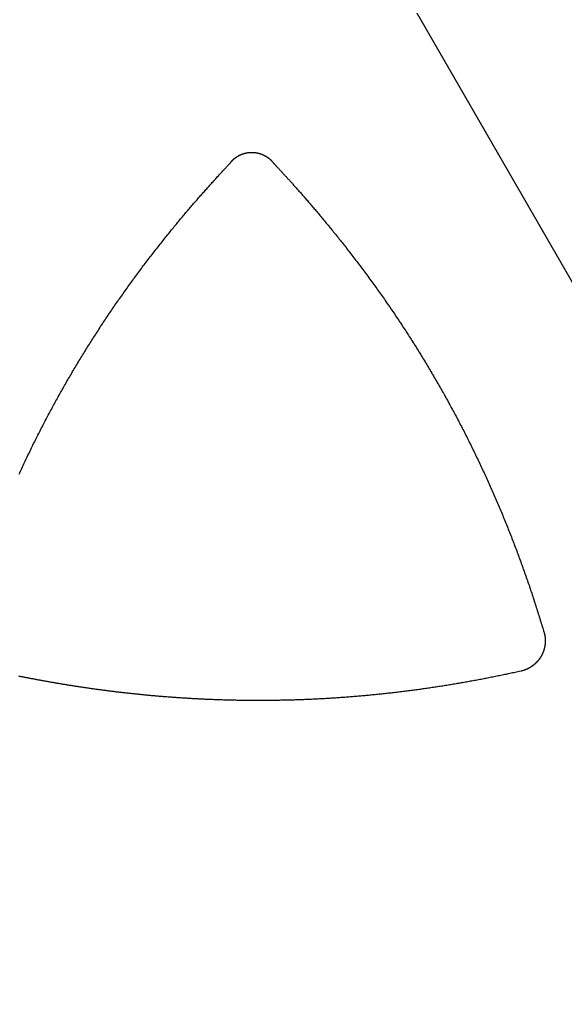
# Model space of a CAD drawing. Extents: x -3 to 136, y 0 to 121.
# Drawn here: x 93.08 to 109.35, y 29.01 to 58.02 of the extents above; entities that cross this region are included whole.
import ezdxf

# ---------------------------------------------------------------- set-up
doc = ezdxf.new("R2010")
doc.units = 0
doc.layers.get('0').update_dxf_attribs({"linetype": 'CONTINUOUS'})

msp = doc.modelspace()

# ---------------------------------------------------------------- linework, layer by layer
msp.add_lwpolyline([(69.26408, 119.9689, 0.57735027), (64.06792, 119.9689), (-2.59808, 4.5, 0.57735027), (0, 0), (133.332, 0, 0.57735027), (135.93008, 4.5)], format="xyb", close=True)
for points in [[(99.386, 53.783, 0), (99.3884, 53.7857, 0), (99.3907, 53.7885, 0), (99.3931, 53.7913, 0), (99.3955, 53.794, 0), (99.3979, 53.7967, 0), (99.4003, 53.7995, 0), (99.4027, 53.8022, 0), (99.4051, 53.8049, 0), (99.4076, 53.8076, 0), (99.41, 53.8102, 0), (99.4125, 53.8129, 0), (99.415, 53.8155, 0), (99.4175, 53.8182, 0), (99.42, 53.8208, 0), (99.4225, 53.8234, 0), (99.425, 53.826, 0), (99.4276, 53.8286, 0), (99.4301, 53.8312, 0), (99.4327, 53.8337, 0), (99.4353, 53.8363, 0), (99.4379, 53.8388, 0), (99.4405, 53.8413, 0), (99.4431, 53.8438, 0), (99.4458, 53.8463, 0), (99.4484, 53.8488, 0), (99.4511, 53.8513, 0), (99.4537, 53.8538, 0), (99.4564, 53.8562, 0), (99.4591, 53.8586, 0), (99.4618, 53.8611, 0), (99.4645, 53.8635, 0), (99.4672, 53.8659, 0), (99.47, 53.8682, 0), (99.4727, 53.8706, 0), (99.4755, 53.873, 0), (99.4783, 53.8753, 0), (99.481, 53.8776, 0), (99.4838, 53.8799, 0), (99.4866, 53.8823, 0), (99.4895, 53.8845, 0), (99.4923, 53.8868, 0), (99.4951, 53.8891, 0), (99.498, 53.8913, 0), (99.5008, 53.8936, 0), (99.5037, 53.8958, 0), (99.5066, 53.898, 0), (99.5095, 53.9002, 0), (99.5124, 53.9024, 0), (99.5153, 53.9046, 0), (99.5182, 53.9067, 0), (99.5212, 53.9089, 0), (99.5241, 53.911, 0), (99.5271, 53.9131, 0), (99.53, 53.9152, 0), (99.533, 53.9173, 0), (99.536, 53.9194, 0), (99.539, 53.9214, 0), (99.542, 53.9235, 0), (99.545, 53.9255, 0), (99.548, 53.9275, 0), (99.551, 53.9295, 0), (99.5541, 53.9315, 0), (99.5571, 53.9335, 0), (99.5602, 53.9355, 0), (99.5633, 53.9374, 0), (99.5664, 53.9393, 0), (99.5694, 53.9413, 0), (99.5725, 53.9432, 0), (99.5756, 53.9451, 0), (99.5788, 53.9469, 0), (99.5819, 53.9488, 0), (99.585, 53.9507, 0), (99.5881, 53.9525, 0), (99.5913, 53.9543, 0), (99.5944, 53.9561, 0), (99.5976, 53.9579, 0), (99.6008, 53.9597, 0), (99.604, 53.9614, 0), (99.6071, 53.9632, 0), (99.6103, 53.9649, 0), (99.6135, 53.9666, 0), (99.6167, 53.9683, 0), (99.62, 53.97, 0), (99.6232, 53.9717, 0), (99.6264, 53.9733, 0), (99.6297, 53.975, 0), (99.6329, 53.9766, 0), (99.6362, 53.9782, 0), (99.6394, 53.9798, 0), (99.6427, 53.9814, 0), (99.646, 53.983, 0), (99.6492, 53.9845, 0), (99.6525, 53.9861, 0), (99.6558, 53.9876, 0), (99.6591, 53.9891, 0), (99.6624, 53.9906, 0), (99.6658, 53.9921, 0), (99.6691, 53.9935, 0), (99.6724, 53.995, 0), (99.6758, 53.9964, 0), (99.6791, 53.9978, 0), (99.6824, 53.9993, 0), (99.6858, 54.0006, 0), (99.6892, 54.002, 0), (99.6925, 54.0034, 0), (99.6959, 54.0047, 0), (99.6993, 54.0061, 0), (99.7027, 54.0074, 0), (99.7061, 54.0087, 0), (99.7095, 54.0099, 0), (99.7129, 54.0112, 0), (99.7163, 54.0125, 0), (99.7197, 54.0137, 0), (99.7231, 54.0149, 0), (99.7266, 54.0161, 0), (99.73, 54.0173, 0), (99.7334, 54.0185, 0), (99.7369, 54.0197, 0), (99.7403, 54.0208, 0), (99.7438, 54.022, 0), (99.7472, 54.0231, 0), (99.7507, 54.0242, 0), (99.7542, 54.0253, 0), (99.7577, 54.0263, 0), (99.7611, 54.0274, 0), (99.7646, 54.0284, 0), (99.7681, 54.0294, 0), (99.7716, 54.0305, 0), (99.7751, 54.0315, 0), (99.7786, 54.0324, 0), (99.7821, 54.0334, 0), (99.7856, 54.0343, 0), (99.7892, 54.0353, 0), (99.7927, 54.0362, 0), (99.7962, 54.0371, 0), (99.7997, 54.038, 0), (99.8033, 54.0388, 0), (99.8068, 54.0397, 0), (99.8103, 54.0405, 0), (99.8139, 54.0413, 0), (99.8174, 54.0421, 0), (99.821, 54.0429, 0), (99.8245, 54.0437, 0), (99.8281, 54.0445, 0), (99.8316, 54.0452, 0), (99.8352, 54.0459, 0), (99.8387, 54.0466, 0), (99.8423, 54.0473, 0), (99.8459, 54.048, 0), (99.8494, 54.0487, 0), (99.853, 54.0493, 0), (99.8566, 54.05, 0), (99.8602, 54.0506, 0), (99.8637, 54.0512, 0), (99.8673, 54.0518, 0), (99.8709, 54.0523, 0), (99.8745, 54.0529, 0), (99.8781, 54.0534, 0), (99.8817, 54.0539, 0), (99.8853, 54.0544, 0), (99.8889, 54.0549, 0), (99.8925, 54.0554, 0), (99.8961, 54.0559, 0), (99.8997, 54.0563, 0), (99.9033, 54.0567, 0), (99.9069, 54.0571, 0), (99.9105, 54.0575, 0), (99.9141, 54.0579, 0), (99.9177, 54.0583, 0), (99.9213, 54.0586, 0), (99.9249, 54.059, 0), (99.9286, 54.0593, 0), (99.9322, 54.0596, 0), (99.9358, 54.0599, 0), (99.9394, 54.0601, 0), (99.943, 54.0604, 0), (99.9466, 54.0606, 0), (99.9503, 54.0608, 0), (99.9539, 54.061, 0), (99.9575, 54.0612, 0), (99.9611, 54.0614, 0), (99.9648, 54.0616, 0), (99.9684, 54.0617, 0), (99.972, 54.0618, 0), (99.9757, 54.0619, 0), (99.9793, 54.062, 0), (99.9829, 54.0621, 0), (99.9865, 54.0622, 0), (99.9902, 54.0622, 0), (99.9938, 54.0623, 0), (99.9974, 54.0623, 0), (100.001, 54.0623, 0), (100.005, 54.0623, 0), (100.008, 54.0622, 0), (100.012, 54.0622, 0), (100.016, 54.0621, 0), (100.019, 54.062, 0), (100.023, 54.0619, 0), (100.026, 54.0618, 0), (100.03, 54.0617, 0), (100.034, 54.0615, 0), (100.037, 54.0614, 0), (100.041, 54.0612, 0), (100.045, 54.061, 0), (100.048, 54.0608, 0), (100.052, 54.0606, 0), (100.056, 54.0603, 0), (100.059, 54.0601, 0), (100.063, 54.0598, 0), (100.066, 54.0595, 0), (100.07, 54.0592, 0), (100.074, 54.0589, 0), (100.077, 54.0586, 0), (100.081, 54.0582, 0), (100.085, 54.0579, 0), (100.088, 54.0575, 0), (100.092, 54.0571, 0), (100.095, 54.0567, 0), (100.099, 54.0562, 0), (100.103, 54.0558, 0), (100.106, 54.0553, 0), (100.11, 54.0548, 0), (100.113, 54.0543, 0), (100.117, 54.0538, 0), (100.121, 54.0533, 0), (100.124, 54.0528, 0), (100.128, 54.0522, 0), (100.131, 54.0516, 0), (100.135, 54.0511, 0), (100.139, 54.0504, 0), (100.142, 54.0498, 0), (100.146, 54.0492, 0), (100.149, 54.0485, 0), (100.153, 54.0479, 0), (100.156, 54.0472, 0), (100.16, 54.0465, 0), (100.164, 54.0458, 0), (100.167, 54.0451, 0), (100.171, 54.0443, 0), (100.174, 54.0435, 0), (100.178, 54.0428, 0), (100.181, 54.042, 0), (100.185, 54.0412, 0), (100.188, 54.0403, 0), (100.192, 54.0395, 0), (100.195, 54.0387, 0), (100.199, 54.0378, 0), (100.202, 54.0369, 0), (100.206, 54.036, 0), (100.21, 54.0351, 0), (100.213, 54.0342, 0), (100.217, 54.0332, 0), (100.22, 54.0322, 0), (100.224, 54.0313, 0), (100.227, 54.0303, 0), (100.231, 54.0293, 0), (100.234, 54.0282, 0), (100.237, 54.0272, 0), (100.241, 54.0262, 0), (100.244, 54.0251, 0), (100.248, 54.024, 0), (100.251, 54.0229, 0), (100.255, 54.0218, 0), (100.258, 54.0206, 0), (100.262, 54.0195, 0), (100.265, 54.0183, 0), (100.269, 54.0172, 0), (100.272, 54.016, 0), (100.275, 54.0148, 0), (100.279, 54.0135, 0), (100.282, 54.0123, 0), (100.286, 54.011, 0), (100.289, 54.0098, 0), (100.292, 54.0085, 0), (100.296, 54.0072, 0), (100.299, 54.0059, 0), (100.303, 54.0046, 0), (100.306, 54.0032, 0), (100.309, 54.0018, 0), (100.313, 54.0005, 0), (100.316, 53.9991, 0), (100.319, 53.9977, 0), (100.323, 53.9963, 0), (100.326, 53.9948, 0), (100.329, 53.9934, 0), (100.333, 53.9919, 0), (100.336, 53.9904, 0), (100.339, 53.9889, 0), (100.343, 53.9874, 0), (100.346, 53.9859, 0), (100.349, 53.9843, 0), (100.352, 53.9828, 0), (100.356, 53.9812, 0), (100.359, 53.9796, 0), (100.362, 53.978, 0), (100.365, 53.9764, 0), (100.369, 53.9748, 0), (100.372, 53.9731, 0), (100.375, 53.9715, 0), (100.378, 53.9698, 0), (100.382, 53.9681, 0), (100.385, 53.9664, 0), (100.388, 53.9647, 0), (100.391, 53.963, 0), (100.394, 53.9612, 0), (100.398, 53.9594, 0), (100.401, 53.9577, 0), (100.404, 53.9559, 0), (100.407, 53.9541, 0), (100.41, 53.9522, 0), (100.413, 53.9504, 0), (100.417, 53.9486, 0), (100.42, 53.9467, 0), (100.423, 53.9448, 0), (100.426, 53.9429, 0), (100.429, 53.941, 0), (100.432, 53.9391, 0), (100.435, 53.9372, 0), (100.438, 53.9352, 0), (100.441, 53.9333, 0), (100.444, 53.9313, 0), (100.447, 53.9293, 0), (100.45, 53.9273, 0), (100.453, 53.9253, 0), (100.456, 53.9233, 0), (100.459, 53.9212, 0), (100.462, 53.9192, 0), (100.465, 53.9171, 0), (100.468, 53.915, 0), (100.471, 53.9129, 0), (100.474, 53.9108, 0), (100.477, 53.9087, 0), (100.48, 53.9065, 0), (100.483, 53.9044, 0), (100.486, 53.9022, 0), (100.489, 53.9, 0), (100.492, 53.8978, 0), (100.495, 53.8956, 0), (100.497, 53.8934, 0), (100.5, 53.8912, 0), (100.503, 53.8889, 0), (100.506, 53.8867, 0), (100.509, 53.8844, 0), (100.512, 53.8821, 0), (100.514, 53.8798, 0), (100.517, 53.8775, 0), (100.52, 53.8752, 0), (100.523, 53.8728, 0), (100.525, 53.8705, 0), (100.528, 53.8681, 0), (100.531, 53.8657, 0), (100.534, 53.8633, 0), (100.536, 53.8609, 0), (100.539, 53.8585, 0), (100.542, 53.8561, 0), (100.544, 53.8537, 0), (100.547, 53.8512, 0), (100.55, 53.8487, 0), (100.552, 53.8463, 0), (100.555, 53.8438, 0), (100.558, 53.8413, 0), (100.56, 53.8387, 0), (100.563, 53.8362, 0), (100.565, 53.8337, 0), (100.568, 53.8311, 0), (100.57, 53.8285, 0), (100.573, 53.826, 0), (100.576, 53.8234, 0), (100.578, 53.8207, 0), (100.581, 53.8181, 0), (100.583, 53.8155, 0), (100.586, 53.8129, 0), (100.588, 53.8102, 0), (100.59, 53.8075, 0), (100.593, 53.8048, 0), (100.595, 53.8022, 0), (100.598, 53.7994, 0), (100.6, 53.7967, 0), (100.603, 53.794, 0), (100.605, 53.7913, 0), (100.607, 53.7885, 0), (100.61, 53.7857, 0), (100.612, 53.783, 0)], [(93.0648, 44.4753, 0), (93.085, 44.5191, 0), (93.1051, 44.5628, 0), (93.1254, 44.6065, 0), (93.1457, 44.6501, 0), (93.166, 44.6938, 0), (93.1864, 44.7373, 0), (93.2069, 44.7809, 0), (93.2274, 44.8244, 0), (93.248, 44.8679, 0), (93.2686, 44.9113, 0), (93.2893, 44.9547, 0), (93.3101, 44.998, 0), (93.3309, 45.0414, 0), (93.3517, 45.0846, 0), (93.3727, 45.1279, 0), (93.3936, 45.1711, 0), (93.4147, 45.2142, 0), (93.4358, 45.2574, 0), (93.4569, 45.3005, 0), (93.4782, 45.3435, 0), (93.4994, 45.3865, 0), (93.5208, 45.4295, 0), (93.5422, 45.4725, 0), (93.5636, 45.5154, 0), (93.5851, 45.5582, 0), (93.6067, 45.6011, 0), (93.6283, 45.6439, 0), (93.65, 45.6866, 0), (93.6717, 45.7293, 0), (93.6935, 45.772, 0), (93.7154, 45.8147, 0), (93.7373, 45.8573, 0), (93.7592, 45.8998, 0), (93.7813, 45.9424, 0), (93.8034, 45.9849, 0), (93.8255, 46.0273, 0), (93.8477, 46.0698, 0), (93.87, 46.1122, 0), (93.8923, 46.1545, 0), (93.9147, 46.1968, 0), (93.9371, 46.2391, 0), (93.9596, 46.2814, 0), (93.9822, 46.3236, 0), (94.0048, 46.3657, 0), (94.0274, 46.4079, 0), (94.0502, 46.45, 0), (94.073, 46.492, 0), (94.0958, 46.5341, 0), (94.1187, 46.5761, 0), (94.1417, 46.618, 0), (94.1647, 46.6599, 0), (94.1878, 46.7018, 0), (94.2109, 46.7437, 0), (94.2341, 46.7855, 0), (94.2574, 46.8272, 0), (94.2807, 46.869, 0), (94.3041, 46.9107, 0), (94.3275, 46.9524, 0), (94.351, 46.994, 0), (94.3746, 47.0356, 0), (94.3982, 47.0772, 0), (94.4218, 47.1187, 0), (94.4456, 47.1602, 0), (94.4694, 47.2016, 0), (94.4932, 47.2431, 0), (94.5171, 47.2844, 0), (94.5411, 47.3258, 0), (94.5651, 47.3671, 0), (94.5892, 47.4084, 0), (94.6133, 47.4496, 0), (94.6375, 47.4908, 0), (94.6618, 47.532, 0), (94.6861, 47.5731, 0), (94.7105, 47.6143, 0), (94.7349, 47.6553, 0), (94.7594, 47.6964, 0), (94.784, 47.7374, 0), (94.8086, 47.7783, 0), (94.8332, 47.8193, 0), (94.858, 47.8601, 0), (94.8828, 47.901, 0), (94.9076, 47.9418, 0), (94.9325, 47.9826, 0), (94.9575, 48.0234, 0), (94.9825, 48.0641, 0), (95.0076, 48.1048, 0), (95.0328, 48.1454, 0), (95.058, 48.1861, 0), (95.0832, 48.2267, 0), (95.1086, 48.2672, 0), (95.1339, 48.3077, 0), (95.1594, 48.3482, 0), (95.1849, 48.3887, 0), (95.2105, 48.4291, 0), (95.2361, 48.4694, 0), (95.2618, 48.5098, 0), (95.2875, 48.5501, 0), (95.3133, 48.5904, 0), (95.3392, 48.6306, 0), (95.3651, 48.6708, 0), (95.3911, 48.711, 0), (95.4171, 48.7512, 0), (95.4432, 48.7913, 0), (95.4694, 48.8313, 0), (95.4956, 48.8714, 0), (95.5219, 48.9114, 0), (95.5482, 48.9514, 0), (95.5746, 48.9913, 0), (95.6011, 49.0312, 0), (95.6276, 49.0711, 0), (95.6542, 49.1109, 0), (95.6808, 49.1507, 0), (95.7075, 49.1905, 0), (95.7342, 49.2303, 0), (95.7611, 49.27, 0), (95.7879, 49.3096, 0), (95.8149, 49.3493, 0), (95.8419, 49.3889, 0), (95.8689, 49.4285, 0), (95.8961, 49.468, 0), (95.9232, 49.5075, 0), (95.9505, 49.547, 0), (95.9778, 49.5864, 0), (96.0051, 49.6259, 0), (96.0325, 49.6652, 0), (96.06, 49.7046, 0), (96.0876, 49.7439, 0), (96.1152, 49.7832, 0), (96.1428, 49.8224, 0), (96.1705, 49.8616, 0), (96.1983, 49.9008, 0), (96.2262, 49.94, 0), (96.2541, 49.9791, 0), (96.282, 50.0182, 0), (96.31, 50.0572, 0), (96.3381, 50.0963, 0), (96.3663, 50.1353, 0), (96.3945, 50.1742, 0), (96.4227, 50.2131, 0), (96.4511, 50.252, 0), (96.4794, 50.2909, 0), (96.5079, 50.3297, 0), (96.5364, 50.3685, 0), (96.565, 50.4073, 0), (96.5936, 50.446, 0), (96.6223, 50.4847, 0), (96.651, 50.5234, 0), (96.6798, 50.562, 0), (96.7087, 50.6006, 0), (96.7376, 50.6392, 0), (96.7666, 50.6778, 0), (96.7957, 50.7163, 0), (96.8248, 50.7547, 0), (96.854, 50.7932, 0), (96.8832, 50.8316, 0), (96.9125, 50.87, 0), (96.9418, 50.9084, 0), (96.9712, 50.9467, 0), (97.0007, 50.985, 0), (97.0303, 51.0232, 0), (97.0599, 51.0615, 0), (97.0895, 51.0997, 0), (97.1192, 51.1378, 0), (97.149, 51.1759, 0), (97.1785, 51.2137, 0), (97.208, 51.2512, 0), (97.2374, 51.2885, 0), (97.2666, 51.3255, 0), (97.2957, 51.3623, 0), (97.3246, 51.3988, 0), (97.3535, 51.4351, 0), (97.3822, 51.4712, 0), (97.4108, 51.5069, 0), (97.4393, 51.5425, 0), (97.4677, 51.5778, 0), (97.4959, 51.6129, 0), (97.524, 51.6477, 0), (97.5521, 51.6823, 0), (97.5799, 51.7167, 0), (97.6077, 51.7508, 0), (97.6354, 51.7847, 0), (97.6629, 51.8184, 0), (97.6904, 51.8519, 0), (97.7177, 51.8851, 0), (97.7449, 51.9181, 0), (97.772, 51.9509, 0), (97.799, 51.9835, 0), (97.8259, 52.0159, 0), (97.8527, 52.0481, 0), (97.8794, 52.0801, 0), (97.9059, 52.1118, 0), (97.9324, 52.1434, 0), (97.9587, 52.1747, 0), (97.985, 52.2059, 0), (98.0111, 52.2369, 0), (98.0372, 52.2676, 0), (98.0631, 52.2982, 0), (98.0889, 52.3286, 0), (98.1147, 52.3588, 0), (98.1403, 52.3888, 0), (98.1658, 52.4186, 0), (98.1913, 52.4483, 0), (98.2166, 52.4777, 0), (98.2419, 52.507, 0), (98.267, 52.5361, 0), (98.2921, 52.5651, 0), (98.317, 52.5938, 0), (98.3419, 52.6224, 0), (98.3667, 52.6509, 0), (98.3914, 52.6792, 0), (98.4159, 52.7073, 0), (98.4404, 52.7352, 0), (98.4649, 52.763, 0), (98.4892, 52.7906, 0), (98.5134, 52.8181, 0), (98.5376, 52.8455, 0), (98.5616, 52.8726, 0), (98.5856, 52.8997, 0), (98.6095, 52.9266, 0), (98.6333, 52.9533, 0), (98.657, 52.9799, 0), (98.6806, 53.0064, 0), (98.7042, 53.0327, 0), (98.7277, 53.0589, 0), (98.7511, 53.085, 0), (98.7744, 53.1109, 0), (98.7976, 53.1367, 0), (98.8208, 53.1624, 0), (98.8438, 53.188, 0), (98.8668, 53.2134, 0), (98.8898, 53.2387, 0), (98.9126, 53.2639, 0), (98.9354, 53.289, 0), (98.9581, 53.314, 0), (98.9807, 53.3389, 0), (99.0033, 53.3636, 0), (99.0258, 53.3883, 0), (99.0482, 53.4128, 0), (99.0706, 53.4373, 0), (99.0926, 53.4614, 0), (99.1142, 53.4849, 0), (99.1351, 53.5078, 0), (99.1555, 53.53, 0), (99.1753, 53.5515, 0), (99.1944, 53.5723, 0), (99.2128, 53.5923, 0), (99.2305, 53.6116, 0), (99.2474, 53.63, 0), (99.2636, 53.6477, 0), (99.279, 53.6644, 0), (99.2935, 53.6803, 0), (99.3072, 53.6952, 0), (99.3199, 53.7091, 0), (99.3318, 53.7221, 0), (99.3426, 53.7341, 0), (99.3525, 53.745, 0), (99.3614, 53.7549, 0), (99.3692, 53.7636, 0), (99.3759, 53.7712, 0), (99.3816, 53.7777, 0), (99.386, 53.783, 0)], [(100.612, 53.783, 0), (100.615, 53.7799, 0), (100.617, 53.7765, 0), (100.621, 53.7727, 0), (100.624, 53.7686, 0), (100.628, 53.7641, 0), (100.633, 53.7592, 0), (100.637, 53.754, 0), (100.643, 53.7485, 0), (100.648, 53.7425, 0), (100.654, 53.7363, 0), (100.66, 53.7296, 0), (100.666, 53.7227, 0), (100.673, 53.7153, 0), (100.68, 53.7077, 0), (100.687, 53.6997, 0), (100.695, 53.6913, 0), (100.703, 53.6826, 0), (100.711, 53.6735, 0), (100.72, 53.6642, 0), (100.729, 53.6544, 0), (100.738, 53.6444, 0), (100.748, 53.6339, 0), (100.758, 53.6232, 0), (100.768, 53.6121, 0), (100.779, 53.6007, 0), (100.79, 53.589, 0), (100.801, 53.5769, 0), (100.812, 53.5645, 0), (100.824, 53.5518, 0), (100.836, 53.5387, 0), (100.848, 53.5253, 0), (100.861, 53.5116, 0), (100.874, 53.4976, 0), (100.887, 53.4833, 0), (100.901, 53.4686, 0), (100.914, 53.4536, 0), (100.928, 53.4383, 0), (100.943, 53.4227, 0), (100.957, 53.4067, 0), (100.972, 53.3905, 0), (100.987, 53.3739, 0), (101.003, 53.357, 0), (101.018, 53.3399, 0), (101.034, 53.3224, 0), (101.05, 53.3046, 0), (101.067, 53.2865, 0), (101.084, 53.268, 0), (101.1, 53.2493, 0), (101.118, 53.2303, 0), (101.135, 53.211, 0), (101.153, 53.1914, 0), (101.171, 53.1715, 0), (101.189, 53.1513, 0), (101.207, 53.1308, 0), (101.226, 53.11, 0), (101.245, 53.0889, 0), (101.264, 53.0675, 0), (101.283, 53.0458, 0), (101.303, 53.0238, 0), (101.323, 53.0016, 0), (101.343, 52.979, 0), (101.363, 52.9562, 0), (101.383, 52.9331, 0), (101.404, 52.9097, 0), (101.425, 52.8861, 0), (101.446, 52.8621, 0), (101.467, 52.8379, 0), (101.489, 52.8134, 0), (101.511, 52.7886, 0), (101.533, 52.7635, 0), (101.555, 52.7382, 0), (101.577, 52.7126, 0), (101.599, 52.6867, 0), (101.622, 52.6606, 0), (101.645, 52.6342, 0), (101.668, 52.6075, 0), (101.691, 52.5806, 0), (101.715, 52.5533, 0), (101.739, 52.5259, 0), (101.762, 52.4981, 0), (101.786, 52.4702, 0), (101.81, 52.4419, 0), (101.835, 52.4134, 0), (101.859, 52.3846, 0), (101.884, 52.3556, 0), (101.909, 52.3263, 0), (101.934, 52.2968, 0), (101.959, 52.267, 0), (101.984, 52.237, 0), (102.01, 52.2067, 0), (102.035, 52.1762, 0), (102.061, 52.1455, 0), (102.087, 52.1144, 0), (102.113, 52.0832, 0), (102.139, 52.0517, 0), (102.166, 52.0199, 0), (102.192, 51.988, 0), (102.219, 51.9558, 0), (102.246, 51.9233, 0), (102.273, 51.8906, 0), (102.3, 51.8577, 0), (102.327, 51.8245, 0), (102.354, 51.7912, 0), (102.382, 51.7575, 0), (102.409, 51.7237, 0), (102.437, 51.6896, 0), (102.464, 51.6553, 0), (102.492, 51.6208, 0), (102.52, 51.586, 0), (102.548, 51.5511, 0), (102.577, 51.5159, 0), (102.605, 51.4805, 0), (102.633, 51.4448, 0), (102.662, 51.409, 0), (102.691, 51.3729, 0), (102.719, 51.3366, 0), (102.748, 51.3002, 0), (102.777, 51.2635, 0), (102.806, 51.2265, 0), (102.835, 51.1894, 0), (102.864, 51.1521, 0), (102.894, 51.1145, 0), (102.923, 51.0768, 0), (102.952, 51.0389, 0), (102.982, 51.0007, 0), (103.011, 50.9624, 0), (103.041, 50.9238, 0), (103.071, 50.8851, 0), (103.1, 50.8461, 0), (103.13, 50.807, 0), (103.16, 50.7676, 0), (103.19, 50.7281, 0), (103.22, 50.6884, 0), (103.25, 50.6487, 0), (103.28, 50.609, 0), (103.309, 50.5693, 0), (103.339, 50.5295, 0), (103.369, 50.4897, 0), (103.398, 50.4498, 0), (103.428, 50.4099, 0), (103.457, 50.37, 0), (103.487, 50.33, 0), (103.516, 50.29, 0), (103.545, 50.25, 0), (103.574, 50.21, 0), (103.603, 50.1699, 0), (103.632, 50.1297, 0), (103.661, 50.0896, 0), (103.69, 50.0494, 0), (103.719, 50.0092, 0), (103.748, 49.9689, 0), (103.777, 49.9286, 0), (103.805, 49.8883, 0), (103.834, 49.8479, 0), (103.863, 49.8075, 0), (103.891, 49.7671, 0), (103.92, 49.7266, 0), (103.948, 49.6861, 0), (103.976, 49.6456, 0), (104.004, 49.605, 0), (104.033, 49.5644, 0), (104.061, 49.5237, 0), (104.089, 49.4831, 0), (104.117, 49.4423, 0), (104.145, 49.4016, 0), (104.172, 49.3608, 0), (104.2, 49.32, 0), (104.228, 49.2791, 0), (104.256, 49.2383, 0), (104.283, 49.1973, 0), (104.311, 49.1564, 0), (104.338, 49.1154, 0), (104.366, 49.0744, 0), (104.393, 49.0333, 0), (104.42, 48.9922, 0), (104.448, 48.9511, 0), (104.475, 48.9099, 0), (104.502, 48.8687, 0), (104.529, 48.8275, 0), (104.556, 48.7862, 0), (104.583, 48.7449, 0), (104.61, 48.7036, 0), (104.636, 48.6622, 0), (104.663, 48.6208, 0), (104.69, 48.5793, 0), (104.716, 48.5378, 0), (104.743, 48.4963, 0), (104.769, 48.4548, 0), (104.796, 48.4132, 0), (104.822, 48.3716, 0), (104.848, 48.3299, 0), (104.875, 48.2882, 0), (104.901, 48.2465, 0), (104.927, 48.2047, 0), (104.953, 48.1629, 0), (104.979, 48.1211, 0), (105.005, 48.0792, 0), (105.031, 48.0373, 0), (105.056, 47.9953, 0), (105.082, 47.9533, 0), (105.108, 47.9113, 0), (105.133, 47.8693, 0), (105.159, 47.8272, 0), (105.184, 47.7851, 0), (105.21, 47.7429, 0), (105.235, 47.7007, 0), (105.26, 47.6585, 0), (105.286, 47.6162, 0), (105.311, 47.5739, 0), (105.336, 47.5315, 0), (105.361, 47.4892, 0), (105.386, 47.4467, 0), (105.411, 47.4043, 0), (105.436, 47.3618, 0), (105.46, 47.3193, 0), (105.485, 47.2767, 0), (105.51, 47.2341, 0), (105.534, 47.1915, 0), (105.559, 47.1488, 0), (105.583, 47.1061, 0), (105.608, 47.0634, 0), (105.632, 47.0206, 0), (105.656, 46.9778, 0), (105.681, 46.9349, 0), (105.705, 46.892, 0), (105.729, 46.8491, 0), (105.753, 46.8061, 0), (105.777, 46.7631, 0), (105.801, 46.7201, 0), (105.825, 46.677, 0), (105.849, 46.6339, 0), (105.872, 46.5907, 0), (105.896, 46.5476, 0), (105.919, 46.5043, 0), (105.943, 46.4611, 0), (105.966, 46.4178, 0), (105.99, 46.3744, 0), (106.013, 46.3311, 0), (106.037, 46.2877, 0), (106.06, 46.2442, 0), (106.083, 46.2007, 0), (106.106, 46.1572, 0), (106.129, 46.1136, 0), (106.152, 46.07, 0), (106.175, 46.0264, 0), (106.198, 45.9827, 0), (106.221, 45.939, 0), (106.243, 45.8953, 0), (106.266, 45.8515, 0), (106.289, 45.8077, 0), (106.311, 45.7638, 0), (106.334, 45.7199, 0), (106.356, 45.676, 0), (106.378, 45.632, 0), (106.401, 45.588, 0), (106.423, 45.544, 0), (106.445, 45.4999, 0), (106.467, 45.4558, 0), (106.489, 45.4116, 0), (106.511, 45.3674, 0), (106.533, 45.3232, 0), (106.555, 45.2789, 0), (106.577, 45.2346, 0), (106.598, 45.1902, 0), (106.62, 45.1458, 0), (106.642, 45.1014, 0), (106.663, 45.0569, 0), (106.685, 45.0124, 0), (106.706, 44.9679, 0), (106.728, 44.9233, 0), (106.749, 44.8787, 0), (106.77, 44.834, 0), (106.791, 44.7893, 0), (106.812, 44.7446, 0), (106.833, 44.6998, 0), (106.854, 44.655, 0), (106.875, 44.6102, 0), (106.896, 44.5653, 0), (106.917, 44.5204, 0), (106.938, 44.4754, 0), (106.958, 44.4304, 0), (106.979, 44.3853, 0), (107, 44.3403, 0), (107.02, 44.2951, 0), (107.041, 44.25, 0), (107.061, 44.2048, 0), (107.081, 44.1596, 0), (107.102, 44.1143, 0), (107.122, 44.0691, 0), (107.142, 44.0238, 0), (107.162, 43.9785, 0), (107.182, 43.9331, 0), (107.202, 43.8878, 0), (107.221, 43.8424, 0), (107.241, 43.797, 0), (107.261, 43.7516, 0), (107.281, 43.7062, 0), (107.3, 43.6607, 0), (107.32, 43.6153, 0), (107.339, 43.5698, 0), (107.358, 43.5242, 0), (107.378, 43.4787, 0), (107.397, 43.4331, 0), (107.416, 43.3875, 0), (107.435, 43.3419, 0), (107.454, 43.2963, 0), (107.473, 43.2506, 0), (107.492, 43.2049, 0), (107.511, 43.1592, 0), (107.529, 43.1134, 0), (107.548, 43.0677, 0), (107.567, 43.0219, 0), (107.585, 42.9761, 0), (107.604, 42.9302, 0), (107.622, 42.8844, 0), (107.64, 42.8385, 0), (107.659, 42.7926, 0), (107.677, 42.7466, 0), (107.695, 42.7006, 0), (107.713, 42.6546, 0), (107.731, 42.6086, 0), (107.749, 42.5626, 0), (107.767, 42.5165, 0), (107.785, 42.4704, 0), (107.802, 42.4242, 0), (107.82, 42.3781, 0), (107.838, 42.3319, 0), (107.855, 42.2857, 0), (107.873, 42.2394, 0), (107.89, 42.1931, 0), (107.908, 42.1468, 0), (107.925, 42.1005, 0), (107.942, 42.0541, 0), (107.959, 42.0077, 0), (107.976, 41.9613, 0), (107.993, 41.9148, 0), (108.01, 41.8684, 0), (108.027, 41.8218, 0), (108.044, 41.7753, 0), (108.061, 41.7287, 0), (108.078, 41.6821, 0), (108.094, 41.6355, 0), (108.111, 41.5888, 0), (108.127, 41.5421, 0), (108.144, 41.4954, 0), (108.16, 41.4486, 0), (108.177, 41.4018, 0), (108.193, 41.355, 0), (108.209, 41.3081, 0), (108.225, 41.2612, 0), (108.242, 41.2143, 0), (108.258, 41.1673, 0), (108.274, 41.1203, 0), (108.29, 41.0733, 0), (108.305, 41.0262, 0), (108.321, 40.9791, 0), (108.337, 40.932, 0), (108.353, 40.8848, 0), (108.368, 40.8376, 0), (108.384, 40.7904, 0), (108.399, 40.7434, 0), (108.415, 40.6965, 0), (108.43, 40.6498, 0), (108.445, 40.6031, 0), (108.46, 40.5565, 0), (108.475, 40.5099, 0), (108.49, 40.4632, 0), (108.505, 40.4165, 0), (108.52, 40.3696, 0), (108.534, 40.3226, 0), (108.549, 40.2754, 0), (108.564, 40.228, 0), (108.579, 40.1802, 0), (108.594, 40.1322, 0), (108.609, 40.0838, 0), (108.624, 40.0351, 0), (108.639, 39.9858, 0), (108.654, 39.9362, 0), (108.668, 39.8887, 0), (108.681, 39.8472, 0), (108.691, 39.8123, 0), (108.699, 39.7845, 0), (108.706, 39.7645, 0)], [(108.706, 39.7645, 0), (108.707, 39.7607, 0), (108.708, 39.757, 0), (108.709, 39.7533, 0), (108.71, 39.7495, 0), (108.711, 39.7458, 0), (108.712, 39.742, 0), (108.713, 39.7383, 0), (108.714, 39.7345, 0), (108.715, 39.7308, 0), (108.716, 39.727, 0), (108.717, 39.7232, 0), (108.718, 39.7194, 0), (108.719, 39.7157, 0), (108.72, 39.7119, 0), (108.721, 39.7081, 0), (108.721, 39.7043, 0), (108.722, 39.7005, 0), (108.723, 39.6967, 0), (108.724, 39.6929, 0), (108.725, 39.6891, 0), (108.725, 39.6853, 0), (108.726, 39.6814, 0), (108.727, 39.6776, 0), (108.728, 39.6738, 0), (108.728, 39.67, 0), (108.729, 39.6661, 0), (108.73, 39.6623, 0), (108.73, 39.6585, 0), (108.731, 39.6546, 0), (108.732, 39.6508, 0), (108.732, 39.647, 0), (108.733, 39.6431, 0), (108.733, 39.6393, 0), (108.734, 39.6354, 0), (108.734, 39.6316, 0), (108.735, 39.6277, 0), (108.735, 39.6238, 0), (108.736, 39.62, 0), (108.736, 39.6161, 0), (108.737, 39.6122, 0), (108.737, 39.6084, 0), (108.737, 39.6045, 0), (108.738, 39.6006, 0), (108.738, 39.5968, 0), (108.739, 39.5929, 0), (108.739, 39.589, 0), (108.739, 39.5851, 0), (108.74, 39.5812, 0), (108.74, 39.5774, 0), (108.74, 39.5735, 0), (108.74, 39.5696, 0), (108.741, 39.5657, 0), (108.741, 39.5618, 0), (108.741, 39.5579, 0), (108.741, 39.554, 0), (108.741, 39.5501, 0), (108.741, 39.5462, 0), (108.742, 39.5424, 0), (108.742, 39.5385, 0), (108.742, 39.5346, 0), (108.742, 39.5307, 0), (108.742, 39.5268, 0), (108.742, 39.5229, 0), (108.742, 39.519, 0), (108.742, 39.5151, 0), (108.742, 39.5112, 0), (108.742, 39.5073, 0), (108.742, 39.5034, 0), (108.742, 39.4995, 0), (108.742, 39.4957, 0), (108.742, 39.4918, 0), (108.742, 39.4879, 0), (108.741, 39.484, 0), (108.741, 39.4801, 0), (108.741, 39.4762, 0), (108.741, 39.4723, 0), (108.741, 39.4684, 0), (108.74, 39.4645, 0), (108.74, 39.4607, 0), (108.74, 39.4568, 0), (108.74, 39.4529, 0), (108.739, 39.449, 0), (108.739, 39.4451, 0), (108.739, 39.4413, 0), (108.738, 39.4374, 0), (108.738, 39.4335, 0), (108.738, 39.4296, 0), (108.737, 39.4258, 0), (108.737, 39.4219, 0), (108.737, 39.418, 0), (108.736, 39.4141, 0), (108.736, 39.4103, 0), (108.735, 39.4064, 0), (108.735, 39.4026, 0), (108.734, 39.3987, 0), (108.734, 39.3948, 0), (108.733, 39.391, 0), (108.733, 39.3871, 0), (108.732, 39.3833, 0), (108.732, 39.3794, 0), (108.731, 39.3756, 0), (108.73, 39.3717, 0), (108.73, 39.3679, 0), (108.729, 39.364, 0), (108.728, 39.3602, 0), (108.728, 39.3564, 0), (108.727, 39.3525, 0), (108.726, 39.3487, 0), (108.726, 39.3449, 0), (108.725, 39.3411, 0), (108.724, 39.3372, 0), (108.723, 39.3334, 0), (108.722, 39.3296, 0), (108.722, 39.3258, 0), (108.721, 39.322, 0), (108.72, 39.3182, 0), (108.719, 39.3144, 0), (108.718, 39.3106, 0), (108.717, 39.3068, 0), (108.717, 39.303, 0), (108.716, 39.2992, 0), (108.715, 39.2955, 0), (108.714, 39.2917, 0), (108.713, 39.2879, 0), (108.712, 39.2841, 0), (108.711, 39.2804, 0), (108.71, 39.2766, 0), (108.709, 39.2729, 0), (108.708, 39.2691, 0), (108.707, 39.2654, 0), (108.706, 39.2617, 0), (108.704, 39.2579, 0), (108.703, 39.2542, 0), (108.702, 39.2505, 0), (108.701, 39.2468, 0), (108.7, 39.243, 0), (108.699, 39.2393, 0), (108.698, 39.2356, 0), (108.696, 39.2319, 0), (108.695, 39.2282, 0), (108.694, 39.2245, 0), (108.693, 39.2209, 0), (108.691, 39.2172, 0), (108.69, 39.2135, 0), (108.689, 39.2098, 0), (108.688, 39.2062, 0), (108.686, 39.2025, 0), (108.685, 39.1989, 0), (108.684, 39.1952, 0), (108.682, 39.1916, 0), (108.681, 39.188, 0), (108.679, 39.1843, 0), (108.678, 39.1807, 0), (108.677, 39.1771, 0), (108.675, 39.1735, 0), (108.674, 39.1699, 0), (108.672, 39.1663, 0), (108.671, 39.1627, 0), (108.669, 39.1591, 0), (108.668, 39.1555, 0), (108.666, 39.152, 0), (108.665, 39.1484, 0), (108.663, 39.1448, 0), (108.662, 39.1413, 0), (108.66, 39.1377, 0), (108.658, 39.1342, 0), (108.657, 39.1307, 0), (108.655, 39.1271, 0), (108.653, 39.1236, 0), (108.652, 39.1201, 0), (108.65, 39.1166, 0), (108.648, 39.1131, 0), (108.647, 39.1096, 0), (108.645, 39.1061, 0), (108.643, 39.1026, 0), (108.642, 39.0991, 0), (108.64, 39.0957, 0), (108.638, 39.0922, 0), (108.636, 39.0888, 0), (108.634, 39.0853, 0), (108.633, 39.0819, 0), (108.631, 39.0784, 0), (108.629, 39.075, 0), (108.627, 39.0716, 0), (108.625, 39.0682, 0), (108.623, 39.0648, 0), (108.621, 39.0614, 0), (108.619, 39.058, 0), (108.618, 39.0546, 0), (108.616, 39.0513, 0), (108.614, 39.0479, 0), (108.612, 39.0445, 0), (108.61, 39.0412, 0), (108.608, 39.0378, 0), (108.606, 39.0345, 0), (108.604, 39.0312, 0), (108.602, 39.0279, 0), (108.599, 39.0246, 0), (108.597, 39.0213, 0), (108.595, 39.018, 0), (108.593, 39.0147, 0), (108.591, 39.0114, 0), (108.589, 39.0082, 0), (108.587, 39.0049, 0), (108.585, 39.0016, 0), (108.583, 38.9984, 0), (108.58, 38.9952, 0), (108.578, 38.9919, 0), (108.576, 38.9887, 0), (108.574, 38.9855, 0), (108.571, 38.9823, 0), (108.569, 38.9792, 0), (108.567, 38.976, 0), (108.565, 38.9728, 0), (108.562, 38.9697, 0), (108.56, 38.9665, 0), (108.558, 38.9634, 0), (108.556, 38.9603, 0), (108.553, 38.9571, 0), (108.551, 38.954, 0), (108.548, 38.9509, 0), (108.546, 38.9478, 0), (108.544, 38.9448, 0), (108.541, 38.9417, 0), (108.539, 38.9387, 0), (108.536, 38.9356, 0), (108.534, 38.9326, 0), (108.532, 38.9295, 0), (108.529, 38.9265, 0), (108.527, 38.9235, 0), (108.524, 38.9205, 0), (108.522, 38.9175, 0), (108.519, 38.9146, 0), (108.517, 38.9116, 0), (108.514, 38.9087, 0), (108.512, 38.9057, 0), (108.509, 38.9028, 0), (108.506, 38.8999, 0), (108.504, 38.897, 0), (108.501, 38.8941, 0), (108.499, 38.8912, 0), (108.496, 38.8883, 0), (108.493, 38.8854, 0), (108.491, 38.8826, 0), (108.488, 38.8797, 0), (108.486, 38.8769, 0), (108.483, 38.8741, 0), (108.48, 38.8713, 0), (108.477, 38.8685, 0), (108.475, 38.8657, 0), (108.472, 38.8629, 0), (108.469, 38.8601, 0), (108.467, 38.8574, 0), (108.464, 38.8546, 0), (108.461, 38.8519, 0), (108.458, 38.8492, 0), (108.455, 38.8465, 0), (108.453, 38.8438, 0), (108.45, 38.8411, 0), (108.447, 38.8384, 0), (108.444, 38.8358, 0), (108.441, 38.8331, 0), (108.439, 38.8305, 0), (108.436, 38.8279, 0), (108.433, 38.8252, 0), (108.43, 38.8226, 0), (108.427, 38.8201, 0), (108.424, 38.8175, 0), (108.421, 38.8149, 0), (108.418, 38.8124, 0), (108.415, 38.8098, 0), (108.412, 38.8073, 0), (108.409, 38.8048, 0), (108.406, 38.8023, 0), (108.403, 38.7998, 0), (108.4, 38.7973, 0), (108.397, 38.7948, 0), (108.394, 38.7924, 0), (108.391, 38.7899, 0), (108.388, 38.7875, 0), (108.385, 38.7851, 0), (108.382, 38.7827, 0), (108.379, 38.7803, 0), (108.376, 38.7779, 0), (108.373, 38.7755, 0), (108.37, 38.7732, 0), (108.367, 38.7709, 0), (108.364, 38.7685, 0), (108.361, 38.7662, 0), (108.357, 38.7639, 0), (108.354, 38.7616, 0), (108.351, 38.7593, 0), (108.348, 38.7571, 0), (108.345, 38.7548, 0), (108.342, 38.7526, 0), (108.338, 38.7504, 0), (108.335, 38.7482, 0), (108.332, 38.746, 0), (108.329, 38.7438, 0), (108.325, 38.7416, 0), (108.322, 38.7395, 0), (108.319, 38.7373, 0), (108.316, 38.7352, 0), (108.312, 38.7331, 0), (108.309, 38.731, 0), (108.306, 38.7289, 0), (108.303, 38.7269, 0), (108.299, 38.7248, 0), (108.296, 38.7228, 0), (108.293, 38.7207, 0), (108.289, 38.7187, 0), (108.286, 38.7167, 0), (108.283, 38.7148, 0), (108.279, 38.7128, 0), (108.276, 38.7108, 0), (108.273, 38.7089, 0), (108.269, 38.707, 0), (108.266, 38.7051, 0), (108.262, 38.7032, 0), (108.259, 38.7013, 0), (108.256, 38.6995, 0), (108.252, 38.6976, 0), (108.249, 38.6958, 0), (108.245, 38.694, 0), (108.242, 38.6922, 0), (108.238, 38.6904, 0), (108.235, 38.6886, 0), (108.231, 38.6868, 0), (108.228, 38.6851, 0), (108.225, 38.6834, 0), (108.221, 38.6817, 0), (108.218, 38.68, 0), (108.214, 38.6783, 0), (108.211, 38.6766, 0), (108.207, 38.675, 0), (108.204, 38.6733, 0), (108.2, 38.6717, 0), (108.196, 38.6701, 0), (108.193, 38.6685, 0), (108.189, 38.667, 0), (108.186, 38.6654, 0), (108.182, 38.6639, 0), (108.179, 38.6624, 0), (108.175, 38.6609, 0), (108.171, 38.6594, 0), (108.168, 38.6579, 0), (108.164, 38.6564, 0), (108.161, 38.655, 0), (108.157, 38.6536, 0), (108.153, 38.6522, 0), (108.15, 38.6508, 0), (108.146, 38.6494, 0), (108.143, 38.648, 0), (108.139, 38.6467, 0), (108.135, 38.6454, 0), (108.132, 38.644, 0), (108.128, 38.6427, 0), (108.124, 38.6415, 0), (108.121, 38.6402, 0), (108.117, 38.639, 0), (108.113, 38.6377, 0), (108.11, 38.6365, 0), (108.106, 38.6353, 0), (108.102, 38.6341, 0), (108.099, 38.633, 0), (108.095, 38.6318, 0), (108.091, 38.6307, 0), (108.087, 38.6296, 0), (108.084, 38.6285, 0), (108.08, 38.6274, 0), (108.076, 38.6264, 0), (108.072, 38.6253, 0), (108.069, 38.6243, 0), (108.065, 38.6233, 0), (108.061, 38.6223, 0), (108.057, 38.6213, 0), (108.054, 38.6204, 0), (108.05, 38.6194, 0), (108.046, 38.6185, 0), (108.042, 38.6176, 0), (108.039, 38.6167, 0), (108.035, 38.6158, 0), (108.031, 38.615, 0)], [(108.031, 38.615, 0), (107.962, 38.5997, 0), (107.923, 38.591, 0), (107.884, 38.5824, 0), (107.845, 38.5739, 0), (107.806, 38.5654, 0), (107.767, 38.5569, 0), (107.728, 38.5485, 0), (107.689, 38.5401, 0), (107.65, 38.5318, 0), (107.611, 38.5235, 0), (107.572, 38.5152, 0), (107.533, 38.507, 0), (107.494, 38.4989, 0), (107.454, 38.4908, 0), (107.415, 38.4827, 0), (107.376, 38.4746, 0), (107.337, 38.4666, 0), (107.298, 38.4586, 0), (107.259, 38.4507, 0), (107.22, 38.4428, 0), (107.181, 38.435, 0), (107.142, 38.4272, 0), (107.103, 38.4194, 0), (107.063, 38.4117, 0), (107.024, 38.404, 0), (106.985, 38.3964, 0), (106.946, 38.3888, 0), (106.907, 38.3813, 0), (106.868, 38.3738, 0), (106.829, 38.3663, 0), (106.789, 38.3589, 0), (106.75, 38.3515, 0), (106.711, 38.3442, 0), (106.672, 38.3369, 0), (106.633, 38.3296, 0), (106.593, 38.3224, 0), (106.554, 38.3153, 0), (106.515, 38.3081, 0), (106.476, 38.301, 0), (106.437, 38.294, 0), (106.397, 38.287, 0), (106.358, 38.2801, 0), (106.319, 38.2731, 0), (106.28, 38.2663, 0), (106.24, 38.2594, 0), (106.201, 38.2527, 0), (106.162, 38.2459, 0), (106.122, 38.2392, 0), (106.083, 38.2325, 0), (106.044, 38.2259, 0), (106.005, 38.2194, 0), (105.965, 38.2128, 0), (105.926, 38.2063, 0), (105.886, 38.1999, 0), (105.847, 38.1935, 0), (105.808, 38.1871, 0), (105.768, 38.1808, 0), (105.729, 38.1745, 0), (105.69, 38.1683, 0), (105.65, 38.1621, 0), (105.611, 38.156, 0), (105.572, 38.1499, 0), (105.532, 38.1438, 0), (105.493, 38.1378, 0), (105.453, 38.1319, 0), (105.414, 38.1259, 0), (105.375, 38.1201, 0), (105.335, 38.1142, 0), (105.296, 38.1084, 0), (105.256, 38.1027, 0), (105.217, 38.097, 0), (105.178, 38.0913, 0), (105.138, 38.0857, 0), (105.099, 38.0802, 0), (105.059, 38.0746, 0), (105.02, 38.0692, 0), (104.981, 38.0637, 0), (104.941, 38.0583, 0), (104.902, 38.053, 0), (104.862, 38.0477, 0), (104.823, 38.0424, 0), (104.783, 38.0372, 0), (104.744, 38.0321, 0), (104.705, 38.0269, 0), (104.665, 38.0218, 0), (104.626, 38.0168, 0), (104.586, 38.0118, 0), (104.547, 38.0069, 0), (104.507, 38.002, 0), (104.468, 37.9971, 0), (104.428, 37.9923, 0), (104.389, 37.9875, 0), (104.349, 37.9828, 0), (104.31, 37.9781, 0), (104.271, 37.9735, 0), (104.231, 37.9689, 0), (104.192, 37.9643, 0), (104.152, 37.9598, 0), (104.113, 37.9554, 0), (104.073, 37.9509, 0), (104.034, 37.9466, 0), (103.994, 37.9422, 0), (103.955, 37.938, 0), (103.915, 37.9337, 0), (103.876, 37.9295, 0), (103.836, 37.9254, 0), (103.797, 37.9213, 0), (103.757, 37.9172, 0), (103.718, 37.9132, 0), (103.678, 37.9092, 0), (103.639, 37.9053, 0), (103.599, 37.9014, 0), (103.559, 37.8976, 0), (103.52, 37.8938, 0), (103.48, 37.89, 0), (103.441, 37.8863, 0), (103.401, 37.8827, 0), (103.362, 37.8791, 0), (103.322, 37.8755, 0), (103.283, 37.872, 0), (103.243, 37.8685, 0), (103.203, 37.865, 0), (103.164, 37.8617, 0), (103.124, 37.8583, 0), (103.085, 37.855, 0), (103.045, 37.8517, 0), (103.006, 37.8485, 0), (102.966, 37.8454, 0), (102.926, 37.8422, 0), (102.887, 37.8392, 0), (102.847, 37.8361, 0), (102.808, 37.8331, 0), (102.768, 37.8302, 0), (102.728, 37.8273, 0), (102.689, 37.8245, 0), (102.649, 37.8216, 0), (102.609, 37.8189, 0), (102.57, 37.8162, 0), (102.53, 37.8135, 0), (102.49, 37.8109, 0), (102.451, 37.8083, 0), (102.411, 37.8057, 0), (102.371, 37.8032, 0), (102.332, 37.8008, 0), (102.292, 37.7984, 0), (102.252, 37.796, 0), (102.213, 37.7937, 0), (102.173, 37.7914, 0), (102.133, 37.7892, 0), (102.094, 37.787, 0), (102.054, 37.7849, 0), (102.014, 37.7828, 0), (101.975, 37.7808, 0), (101.935, 37.7788, 0), (101.895, 37.7768, 0), (101.855, 37.7749, 0), (101.816, 37.773, 0), (101.776, 37.7712, 0), (101.736, 37.7694, 0), (101.696, 37.7677, 0), (101.657, 37.766, 0), (101.617, 37.7644, 0), (101.577, 37.7628, 0), (101.537, 37.7613, 0), (101.498, 37.7597, 0), (101.458, 37.7583, 0), (101.418, 37.7569, 0), (101.378, 37.7555, 0), (101.338, 37.7542, 0), (101.299, 37.7529, 0), (101.259, 37.7517, 0), (101.219, 37.7505, 0), (101.179, 37.7494, 0), (101.139, 37.7483, 0), (101.1, 37.7472, 0), (101.06, 37.7462, 0), (101.02, 37.7453, 0), (100.981, 37.7444, 0), (100.941, 37.7435, 0), (100.902, 37.7427, 0), (100.863, 37.7419, 0), (100.823, 37.7412, 0), (100.784, 37.7405, 0), (100.745, 37.7399, 0), (100.706, 37.7393, 0), (100.667, 37.7387, 0), (100.628, 37.7382, 0), (100.589, 37.7378, 0), (100.55, 37.7374, 0), (100.511, 37.737, 0), (100.472, 37.7367, 0), (100.434, 37.7364, 0), (100.395, 37.7362, 0), (100.356, 37.736, 0), (100.318, 37.7358, 0), (100.279, 37.7357, 0), (100.241, 37.7356, 0), (100.203, 37.7356, 0), (100.164, 37.7356, 0), (100.126, 37.7357, 0), (100.088, 37.7358, 0), (100.05, 37.7359, 0), (100.012, 37.7361, 0), (99.9738, 37.7363, 0), (99.9359, 37.7366, 0), (99.8981, 37.7369, 0), (99.8603, 37.7373, 0), (99.8225, 37.7376, 0), (99.7848, 37.7381, 0), (99.7472, 37.7385, 0), (99.7097, 37.739, 0), (99.6722, 37.7396, 0), (99.6347, 37.7402, 0), (99.5974, 37.7408, 0), (99.56, 37.7415, 0), (99.5228, 37.7422, 0), (99.4856, 37.7429, 0), (99.4485, 37.7437, 0), (99.4114, 37.7445, 0), (99.3744, 37.7453, 0), (99.3375, 37.7462, 0), (99.3006, 37.7471, 0), (99.2638, 37.7481, 0), (99.2271, 37.7491, 0), (99.1904, 37.7502, 0), (99.1537, 37.7512, 0), (99.1172, 37.7523, 0), (99.0807, 37.7535, 0), (99.0443, 37.7547, 0), (99.0079, 37.7559, 0), (98.9716, 37.7571, 0), (98.9353, 37.7584, 0), (98.8992, 37.7598, 0), (98.863, 37.7611, 0), (98.827, 37.7625, 0), (98.791, 37.7639, 0), (98.7551, 37.7654, 0), (98.7192, 37.7669, 0), (98.6834, 37.7684, 0), (98.6477, 37.77, 0), (98.612, 37.7716, 0), (98.5764, 37.7732, 0), (98.5409, 37.7749, 0), (98.5054, 37.7766, 0), (98.47, 37.7783, 0), (98.4347, 37.7801, 0), (98.3994, 37.7819, 0), (98.3642, 37.7837, 0), (98.329, 37.7855, 0), (98.2939, 37.7874, 0), (98.2589, 37.7894, 0), (98.224, 37.7913, 0), (98.1891, 37.7933, 0), (98.1543, 37.7953, 0), (98.1195, 37.7973, 0), (98.0848, 37.7994, 0), (98.0502, 37.8015, 0), (98.0157, 37.8037, 0), (97.9812, 37.8058, 0), (97.9467, 37.808, 0), (97.9124, 37.8102, 0), (97.8781, 37.8125, 0), (97.8439, 37.8148, 0), (97.8097, 37.8171, 0), (97.7756, 37.8194, 0), (97.7416, 37.8218, 0), (97.7077, 37.8242, 0), (97.6738, 37.8266, 0), (97.64, 37.8291, 0), (97.6062, 37.8315, 0), (97.5725, 37.8341, 0), (97.5389, 37.8366, 0), (97.5054, 37.8391, 0), (97.4719, 37.8417, 0), (97.4385, 37.8443, 0), (97.4051, 37.847, 0), (97.3719, 37.8497, 0), (97.3387, 37.8523, 0), (97.3055, 37.8551, 0), (97.2725, 37.8578, 0), (97.2395, 37.8606, 0), (97.2065, 37.8634, 0), (97.1737, 37.8662, 0), (97.1409, 37.869, 0), (97.1081, 37.8719, 0), (97.0755, 37.8748, 0), (97.0429, 37.8777, 0), (97.0104, 37.8807, 0), (96.9779, 37.8836, 0), (96.9456, 37.8866, 0), (96.9132, 37.8896, 0), (96.881, 37.8927, 0), (96.8488, 37.8957, 0), (96.8167, 37.8988, 0), (96.7847, 37.9019, 0), (96.7528, 37.905, 0), (96.7209, 37.9082, 0), (96.6891, 37.9113, 0), (96.6573, 37.9145, 0), (96.6256, 37.9177, 0), (96.594, 37.921, 0), (96.5625, 37.9242, 0), (96.531, 37.9275, 0), (96.4996, 37.9308, 0), (96.4683, 37.9341, 0), (96.4371, 37.9374, 0), (96.4059, 37.9408, 0), (96.3748, 37.9442, 0), (96.3437, 37.9476, 0), (96.3128, 37.951, 0), (96.2819, 37.9544, 0), (96.2511, 37.9579, 0), (96.2203, 37.9613, 0), (96.1896, 37.9648, 0), (96.159, 37.9683, 0), (96.1285, 37.9719, 0), (96.0981, 37.9754, 0), (96.0677, 37.979, 0), (96.0374, 37.9826, 0), (96.0071, 37.9862, 0), (95.9769, 37.9898, 0), (95.9468, 37.9934, 0), (95.9168, 37.9971, 0), (95.8869, 38.0007, 0), (95.857, 38.0044, 0), (95.8272, 38.0081, 0), (95.7975, 38.0118, 0), (95.7678, 38.0156, 0), (95.7382, 38.0193, 0), (95.7087, 38.0231, 0), (95.6793, 38.0268, 0), (95.6499, 38.0306, 0), (95.6206, 38.0344, 0), (95.5914, 38.0383, 0), (95.5623, 38.0421, 0), (95.5332, 38.0459, 0), (95.5042, 38.0498, 0), (95.4753, 38.0537, 0), (95.4465, 38.0576, 0), (95.4177, 38.0615, 0), (95.389, 38.0654, 0), (95.3604, 38.0693, 0), (95.3319, 38.0733, 0), (95.3034, 38.0772, 0), (95.275, 38.0812, 0), (95.2467, 38.0852, 0), (95.2185, 38.0892, 0), (95.1903, 38.0932, 0), (95.1622, 38.0972, 0), (95.1342, 38.1012, 0), (95.1063, 38.1052, 0), (95.0784, 38.1093, 0), (95.0507, 38.1133, 0), (95.0229, 38.1174, 0), (94.9953, 38.1215, 0), (94.9678, 38.1256, 0), (94.9403, 38.1297, 0), (94.9129, 38.1338, 0), (94.8856, 38.1379, 0), (94.8583, 38.142, 0), (94.8311, 38.1462, 0), (94.8041, 38.1503, 0), (94.777, 38.1545, 0), (94.7501, 38.1586, 0), (94.7232, 38.1628, 0), (94.6965, 38.167, 0), (94.6698, 38.1712, 0), (94.6431, 38.1754, 0), (94.6166, 38.1796, 0), (94.5901, 38.1838, 0), (94.5637, 38.188, 0), (94.5374, 38.1922, 0), (94.5112, 38.1965, 0), (94.485, 38.2007, 0), (94.4589, 38.2049, 0), (94.4329, 38.2092, 0), (94.407, 38.2134, 0), (94.3812, 38.2177, 0), (94.3554, 38.222, 0), (94.3297, 38.2262, 0), (94.3041, 38.2305, 0), (94.2786, 38.2348, 0), (94.2531, 38.2391, 0), (94.2278, 38.2434, 0), (94.2025, 38.2477, 0), (94.1773, 38.252, 0), (94.1521, 38.2563, 0), (94.1271, 38.2606, 0), (94.1021, 38.2649, 0), (94.0772, 38.2692, 0), (94.0524, 38.2735, 0), (94.0277, 38.2778, 0), (94.003, 38.2821, 0), (93.9785, 38.2865, 0), (93.954, 38.2908, 0), (93.9296, 38.2951, 0), (93.9052, 38.2994, 0), (93.881, 38.3038, 0), (93.8568, 38.3081, 0), (93.8327, 38.3124, 0), (93.8087, 38.3168, 0), (93.7848, 38.3211, 0), (93.761, 38.3254, 0), (93.7372, 38.3298, 0), (93.7135, 38.3341, 0), (93.6899, 38.3385, 0), (93.6664, 38.3428, 0), (93.643, 38.3471, 0), (93.6196, 38.3515, 0), (93.5964, 38.3558, 0), (93.5732, 38.3601, 0), (93.5501, 38.3645, 0), (93.5271, 38.3688, 0), (93.5041, 38.3731, 0), (93.4813, 38.3774, 0), (93.4585, 38.3818, 0), (93.4358, 38.3861, 0), (93.4132, 38.3904, 0), (93.3907, 38.3947, 0), (93.3682, 38.399, 0), (93.3459, 38.4033, 0), (93.3236, 38.4076, 0), (93.3014, 38.4119, 0), (93.2793, 38.4162, 0), (93.2573, 38.4205, 0), (93.2353, 38.4248, 0), (93.2135, 38.4291, 0), (93.1917, 38.4334, 0), (93.17, 38.4377, 0), (93.1484, 38.442, 0), (93.1269, 38.4462, 0), (93.1055, 38.4505, 0), (93.0841, 38.4547, 0), (93.0629, 38.459, 0)]]:
    msp.add_polyline3d(points)

doc.saveas('drawing.dxf')
